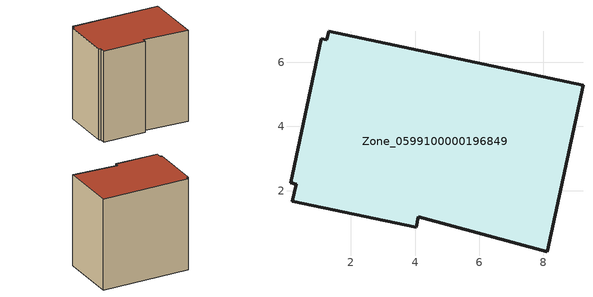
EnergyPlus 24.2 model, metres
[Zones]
Zone_0599100000196849
 floor ground (C_G): 1.08,6.73 1.25,6.7 1.31,6.96 9.23,5.29 8.12,0.1 4.1,1.18 4.03,0.86 0.17,1.67 0.29,2.2 0.12,2.25 z0
 wall outside (C_F): 0.17,1.67 4.03,0.86 4.1,1.18 8.12,0.1 9.23,5.29 1.31,6.96 1.25,6.7 1.08,6.73 0.12,2.25 0.29,2.2 0.17,1.67 z0:8.4
 roof outside (C_R): 1.25,6.7 1.08,6.73 0.12,2.25 0.29,2.2 0.17,1.67 4.03,0.86 4.1,1.18 8.12,0.1 9.23,5.29 1.31,6.96 z8.4
[BUILDING]
Pand.0599100000196849: North Axis=0; Terrain=City; Loads Convergence Tolerance Value=0.04; Temperature Convergence Tolerance Value=0.4; Solar Distribution=FullExterior; Maximum Number of Warmup Days=25; Minimum Number of Warmup Days=1
[Site:Location]
Rotterdam.The.Hague.AP_ZH_NLD Design_Conditions: Latitude=51.96; Longitude=4.45; Time Zone=1; Elevation=-4.5
[SITE:GROUNDTEMPERATURE:BUILDINGSURFACE]
18, 18, 18, 18, 18, 18, 18, 18, 18, 18, 18, 18
[MATERIAL] Thermal Absorptance=0.9; Solar Absorptance=0.7; Visible Absorptance=0.7
Name | Roughness | Thickness | Conductivity | Density | Specific Heat
G.TC.1975-1991 | MediumSmooth | 0.15 | 0.288461 | 540 | 1210
F.TC.1975-1991 | Rough | 0.3 | 0.230769 | 1920 | 840
R.TC.1975-1991 | MediumRough | 0.2 | 0.153846 | 1500 | 1000
[CONSTRUCTION]
C_G: G.TC.1975-1991
C_F: F.TC.1975-1991
C_R: R.TC.1975-1991
[ZONE]
Zone_0599100000196849: Type=1; Multiplier=1; Ceiling Height=Autocalculate; Volume=Autocalculate; Floor Area=autocalculate; Part of Total Floor Area=Yes
[ZONEINFILTRATION:DESIGNFLOWRATE]
Infil_Zone_0599100000196849: Zone or ZoneList or Space or SpaceList=Zone_0599100000196849; Schedule=AlwaysOn; Design Flow Rate Calculation Method=Flow/Area; Flow Rate per Floor Area=0.003; Constant Term Coefficient=1; Temperature Term Coefficient=0; Velocity Term Coefficient=0; Velocity Squared Term Coefficient=0
[HVACTEMPLATE:ZONE:IDEALLOADSAIRSYSTEM]
Zone_0599100000196849: Maximum Heating Supply Air Temperature=50; Minimum Cooling Supply Air Temperature=13; Maximum Heating Supply Air Humidity Ratio=0.0156; Minimum Cooling Supply Air Humidity Ratio=0.0077; Heating Limit=NoLimit; Cooling Limit=NoLimit; Dehumidification Control Type=ConstantSensibleHeatRatio; Cooling Sensible Heat Ratio=0.7; Dehumidification Setpoint=60; Humidification Control Type=None; Humidification Setpoint=30; Outdoor Air Method=None; Outdoor Air Flow Rate per Person=0.00944; Outdoor Air Flow Rate per Zone Floor Area=0; Outdoor Air Flow Rate per Zone=0; Demand Controlled Ventilation Type=None; Outdoor Air Economizer Type=NoEconomizer; Heat Recovery Type=None; Sensible Heat Recovery Effectiveness=0.7; Latent Heat Recovery Effectiveness=0.65
[ZONECONTROL:THERMOSTAT]
ThermostatControl_Zone_0599100000196849: Zone or ZoneList=Zone_0599100000196849; Control Type Schedule=DualSetpointControlType; Control 1=Thermostat_Zone_0599100000196849; Temperature Difference Between Cutout And Setpoint=0
[THERMOSTATSETPOINT:DUALSETPOINT]
Thermostat_Zone_0599100000196849: Heating Setpoint Temperature Schedule=HeatingSetpoint_Zone_0599100000196849; Cooling Setpoint Temperature Schedule=CoolingSetpoint_Zone_0599100000196849
[SCHEDULE:COMPACT]
HeatingSetpoint_Zone_0599100000196849: Through: 12/31, For: AllDays, Until: 24:00, 21
CoolingSetpoint_Zone_0599100000196849: Through: 12/31, For: AllDays, Until: 24:00, 24
DualSetpointControlType: Through: 12/31, For: AllDays, Until: 24:00, 4
AlwaysOn: Through: 12/31, For: AllDays, Until: 24:00, 1
